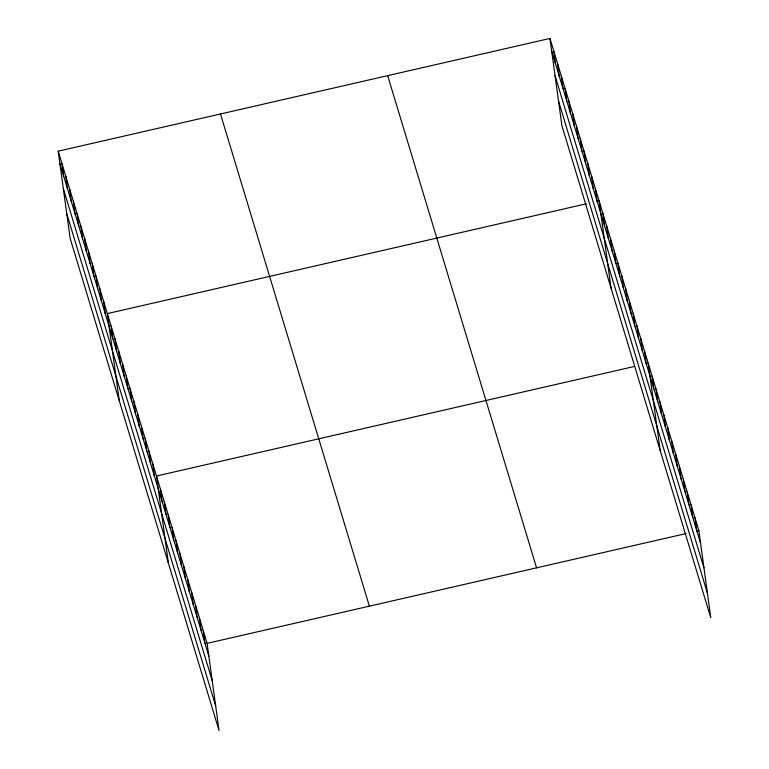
<?xml version="1.0" encoding="UTF-8"?>
<svg xmlns="http://www.w3.org/2000/svg" width="769" height="769" viewBox="0 0 769 769"><rect width="100%" height="100%" fill="white"/><g stroke="black" fill="none" stroke-linecap="round" stroke-linejoin="round"><path stroke-width="1.15" d="M58.204 151.176L207.101 643.365L219.05 730.55L70.142 238.361L58.204 151.176L549.95 38.45L698.858 530.639L710.796 617.824L561.899 125.635L549.95 38.45M586.343 203.795L107.343 313.598L119.282 400.784M596.773 201.401L599.089 200.872L611.038 288.058M634.319 366.477L156.472 476.021L168.421 563.206M645.912 363.824L648.229 363.295L660.177 450.48M207.101 643.365L686.102 533.561M696.541 531.168L698.858 530.639M551.69 51.158L700.597 543.347M555.064 75.737L703.962 567.916M558.525 101.056L707.432 593.245M387.672 75.65L536.579 567.839M220.482 113.975L369.38 606.164M59.944 163.884L208.841 656.072M63.308 188.463L212.215 680.652M66.778 213.792L215.685 705.971M694.965 517.758L696.704 530.466M691.071 504.887L692.811 517.595M687.178 492.016L688.918 504.724M683.276 479.145L685.016 491.852M679.383 466.274L681.123 478.981M675.49 453.402L677.229 466.11M671.597 440.531L673.336 453.239M667.703 427.651L669.443 440.358M663.81 414.779L665.55 427.487M659.917 401.908L661.657 414.616M656.015 389.037L657.755 401.745M652.122 376.166L653.861 388.874M644.451 350.799L646.191 363.506M640.673 338.302L642.413 351.01M636.886 325.806L638.626 338.514M633.108 313.319L634.848 326.027M629.33 300.823L631.07 313.531M625.553 288.327L627.293 301.035M621.775 275.831L623.515 288.538M617.988 263.344L619.727 276.052M614.21 250.848L615.95 263.556M610.432 238.352L612.172 251.059M606.654 225.855L608.394 238.563M602.867 213.369L604.607 226.076M595.312 188.376L597.052 201.084M591.534 175.88L593.274 188.588M587.747 163.393L589.496 176.101M583.969 150.897L585.709 163.605M580.191 138.401L581.931 151.108M576.414 125.905L578.153 138.612M572.636 113.418L574.376 126.116M568.849 100.922L570.588 113.629M565.071 88.425L566.811 101.133M561.293 75.929L563.033 88.637M557.515 63.443L559.255 76.141M553.728 50.946L555.478 63.654M203.208 630.493L204.948 643.201M199.315 617.622L201.055 630.32M195.422 604.742L197.162 617.449M191.529 591.87L193.269 604.578M187.636 578.999L189.376 591.707M183.733 566.128L185.483 578.836M179.84 553.257L181.58 565.965M175.947 540.386L177.687 553.094M172.054 527.505L173.794 540.213M168.161 514.634L169.901 527.342M164.268 501.763L166.008 514.471M160.375 488.892L162.115 501.599M152.695 463.524L154.434 476.232M148.917 451.028L150.657 463.736M145.139 438.541L146.879 451.249M141.361 426.045L143.101 438.753M137.574 413.549L139.314 426.257M133.796 401.053L135.536 413.76M130.019 388.566L131.759 401.274M126.241 376.07L127.981 388.778M122.454 363.574L124.203 376.281M118.676 351.077L120.416 363.785M114.898 338.591L116.638 351.298M111.121 326.094L112.86 338.802M103.555 301.102L105.295 313.81M99.778 288.615L101.518 301.323M96 276.119L97.74 288.827M92.222 263.623L93.962 276.331M88.435 251.127L90.175 263.834M84.657 238.64L86.397 251.338M80.88 226.144L82.619 238.851M77.102 213.647L78.842 226.355M73.324 201.151L75.064 213.859M69.537 188.655L71.277 201.363M65.759 176.168L67.499 188.876M61.981 163.672L63.721 176.38"/></g></svg>
